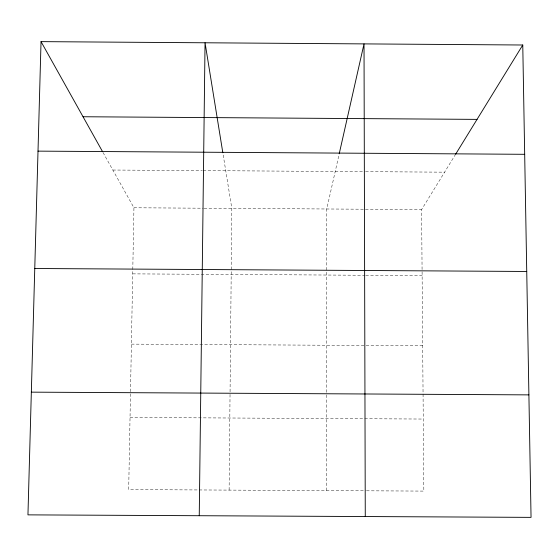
<?xml version="1.0" encoding="UTF-8"?>
<svg xmlns="http://www.w3.org/2000/svg" width="559" height="559" viewBox="0 0 559 559"><rect width="100%" height="100%" fill="white"/><g stroke="black" fill="none" stroke-linecap="round" stroke-linejoin="round"><path stroke-width="0.42" stroke-dasharray="2.79 2.1" d="M326.519 490.599L326.596 393.222M326.596 392.355L326.749 208.989L339.02 154.654M229.12 490.103L230.056 392.691M230.063 391.824L231.824 208.388L222.971 153.62M103.045 152.523L133.943 207.773L128.689 489.593L365.614 490.795M422.073 269.529L421.598 209.583L455.11 155.067M130.03 417.468L423.261 419.047M366.487 490.802L423.834 491.095L422.08 270.395M112.834 170.027L202.295 170.607M203.162 170.607L364.734 171.655M365.607 171.662L444.601 172.172M133.943 207.773L203.238 208.207M204.105 208.214L421.598 209.583M132.714 273.868L364.866 275.266M365.733 275.273L422.122 275.608M131.4 344.127L422.681 345.79"/><path stroke-width="0.84" d="M199.249 515.719L205.048 42.784L222.831 152.768M41.038 41.632L27.95 514.867L531.05 517.368L522.763 45.006L41.038 41.632L102.618 151.762M339.208 153.816L364.021 43.895L365.272 516.544M455.564 154.326L522.763 45.006M31.346 392.145L528.905 394.878M83.046 116.747L477.051 119.381M38.012 151.126L524.684 154.305M34.763 268.502L526.739 271.471"/></g></svg>
